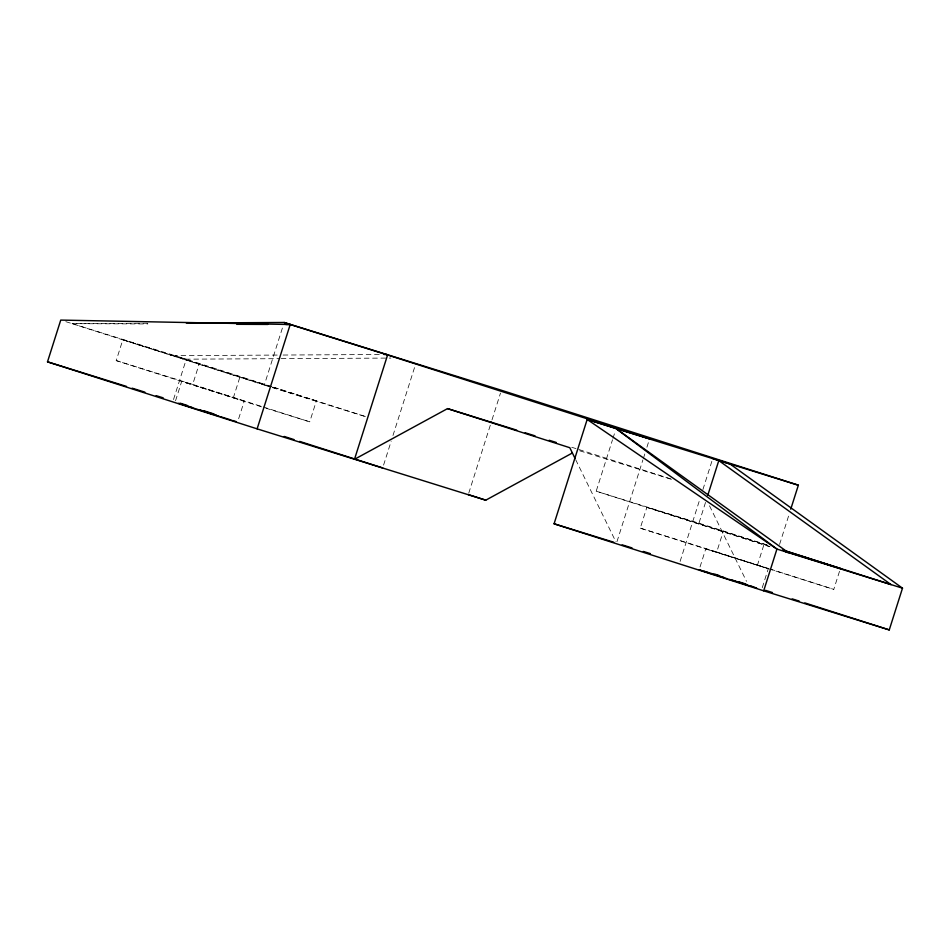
<?xml version="1.0" encoding="UTF-8"?>
<svg xmlns="http://www.w3.org/2000/svg" width="950" height="950" viewBox="0 0 950 950"><rect width="100%" height="100%" fill="white"/><g stroke="black" fill="none" stroke-linecap="round" stroke-linejoin="round"><path stroke-width="0.71" stroke-dasharray="4.75 3.56" d="M261.582 406.849L116.221 360.608L122.835 339.744L316.35 400.971L309.736 421.836L262.996 407.289M173.506 399.534L186.307 359.183L279.704 358.673M175.548 400.781L181.723 381.306L214.7 391.649L244.233 401.149L238.046 420.624M116.221 360.608L192.696 384.418L199.322 363.553M233.261 398.026L239.875 377.162L271.035 386.864M147.761 323.238L72.153 323.653L264.302 385.082L282.839 326.657M383.574 465.12L391.186 441.156M392.968 435.516L414.889 366.427M468.742 493.181L491.554 421.277M492.005 419.864L500.496 393.074M769.987 546.761L596.196 491.197L612.524 439.731M612.964 438.33L615.172 431.383M616.966 541.678L642.901 459.895M643.352 458.494L645.145 452.853M646.926 447.213L649.159 440.159M839.515 571.306L833.779 589.392L640.264 528.164L646.879 507.288L768.491 545.526M680.093 561.474L699.77 499.439M702.905 489.571L711.847 461.367M596.196 491.197L698.939 523.189L705.553 502.312M700.031 566.936L705.767 548.851L767.659 568.468L768.277 568.694L762.102 588.169M640.264 528.164L716.739 551.974L723.366 531.097M757.304 565.582L763.919 544.706L769.583 546.476M779.57 544.421L788.963 514.817M277.186 355.074L174.883 355.633L272.377 386.804M283.112 355.039L379.489 354.504M281.188 358.661L390.901 358.067M72.153 323.653L147.808 323.95M244.233 401.149L195.854 385.89M768.277 568.694L705.767 548.851M571.746 447.284L575.985 448.602M579.69 450.787L671.436 479.346M65.811 321.67L186.307 359.183M272.448 387.303L316.35 400.971M264.302 385.082L365.631 416.634M578.799 449.481L671.567 479.144M273.79 387.256L367.044 417.062M698.939 523.189L768.17 545.312M122.835 339.744L239.875 377.162M646.879 507.288L763.919 544.706M192.696 384.418L261.796 406.517M263.197 406.956L309.736 421.836M716.739 551.974L768.918 568.646M770.331 569.097L833.779 589.392M189.656 383.907L181.723 381.306M709.519 505.804L746.486 581.305M575.653 459.634L615.861 541.761"/><path stroke-width="1.43" d="M572.339 453.008L485.759 500.175L257.118 428.854L47.5 361.831L60.741 320.091L290.213 324.508L387.588 354.979L649.61 438.746L587.171 419.461L554.076 523.794L763.693 590.817L889.259 629.909L902.5 588.169L730.206 464.134L712.738 458.553M257.118 428.854L290.213 324.508L284.157 322.478L186.307 323.024M387.588 354.979L354.492 459.313L447.533 408.619L516.693 430.148M707.762 495.366L718.794 460.584L891.088 584.618L783.703 550.288M763.693 590.817L776.934 549.076L616.063 428.593L587.171 419.461L776.934 549.076L902.5 588.169M790.744 509.176L798.356 485.201L501.398 390.26L284.157 322.478M383.931 354.481L386.899 354.469M236.811 324.306L267.959 324.425M285.76 324.496L290.213 324.508M700.661 570.166L699.153 569.727L705.933 571.947M232.56 420.47L236.099 421.562M554.076 523.794L613.736 542.224M798.356 485.201L616.063 428.593L788.346 552.627L785.519 551.724M525.172 432.784L535.052 435.86M549.159 440.254L556.225 442.451M786.576 551.772L840.406 568.528L782.586 550.038M47.5 361.831L126.504 386.424M132.145 388.182L144.851 392.136M156.132 395.651L163.186 397.848M622.155 544.849L632.047 547.924M643.328 551.439L650.394 553.636M180.156 403.714L184.146 404.961M231.23 420.054L220.483 416.682M704.199 571.259L709.531 572.933M752.614 586.768L756.604 588.014M185.476 405.377L192.232 407.503M710.873 573.349L723.983 577.493M751.284 586.352L736.82 581.792M214.059 414.651L219.201 416.278M199.939 409.937L208.086 412.514M212.776 414.247L196.602 409.106M728.674 579.215L735.466 581.364M209.428 412.941L216.113 415.067M190.463 407.158L195.368 408.714M741.392 583.015L747.531 584.974M713.284 574.311L727.344 578.788M732.129 580.07L740.157 582.623M447.533 408.619L569.81 447.711L574.999 458.304M468.291 494.594L485.759 500.175M180.096 403.168L187.138 405.412M204.013 410.816L213.869 413.963M284.204 436.454L294.049 439.601M299.678 441.406L382.684 467.946M714.816 574.133L719.031 575.474M738.732 581.78L745.762 584.024M765.462 590.318L772.492 592.574M792.193 598.868L799.223 601.124M804.852 602.918L889.259 629.909M750.001 585.77L753.73 586.957M707.085 572.327L712.037 573.919M189.24 406.766L178.434 403.287"/></g></svg>
